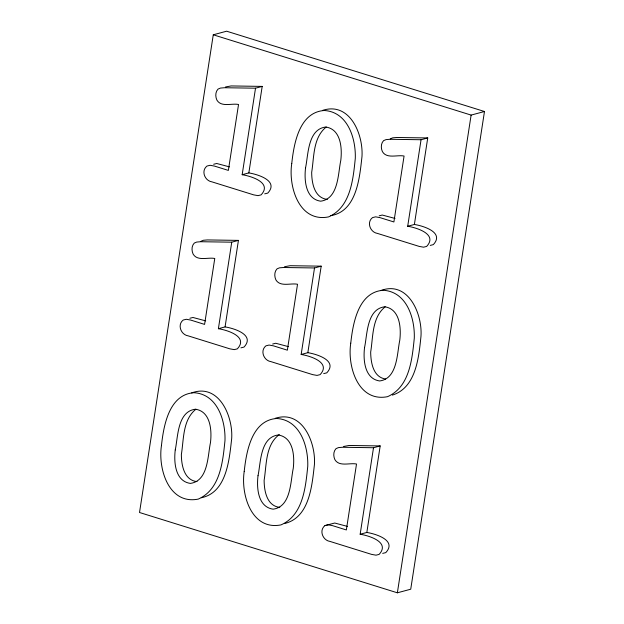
<?xml version="1.0" encoding="UTF-8"?>
<svg xmlns="http://www.w3.org/2000/svg" width="624" height="624" viewBox="0 0 624 624"><rect width="100%" height="100%" fill="white"/><g stroke="black" fill="none" stroke-linecap="round" stroke-linejoin="round"><path stroke-width="0.94" d="M213.268 34.788L139.519 512.499L397.371 592.8L410.732 589.212L484.481 111.501L226.629 31.2L213.268 34.788L471.12 115.089L484.481 111.501M218.392 328.7L231.746 242.182L238.43 240.388L225.069 326.906L218.392 328.7C227.027 330.049 248.828 336.554 237.338 348.863L234.242 349.627L229.889 348.847L188.206 335.868C180.929 334.831 177.052 324.753 183.199 320.042L186.287 319.277L190.648 320.057L204.586 324.402L214.765 258.469C207.948 257.065 197.449 261.511 193.105 254.069C191.513 250.583 191.474 245.965 194.267 243.079L196.724 242.057L200.694 241.722L231.746 242.182M242.167 174.712L255.52 88.195L262.197 86.401L248.843 172.918L242.167 174.712C250.801 176.062 272.602 182.559 261.105 194.875L258.016 195.64L253.664 194.86L211.981 181.873C204.703 180.835 200.827 170.765 206.973 166.054L210.062 165.29L214.414 166.07L228.361 170.407L238.54 104.481C231.722 103.069 221.224 107.515 216.879 100.074C215.288 96.587 215.249 91.978 218.041 89.084L220.498 88.062L224.461 87.734L255.52 88.195M301.158 354.479L314.512 267.961L321.196 266.167L307.835 352.685L301.158 354.479C309.8 355.828 331.594 362.333 320.104 374.642L317.015 375.406L312.655 374.626L270.972 361.647C263.702 360.602 259.818 350.532 265.964 345.821L269.061 345.056L273.413 345.836L287.352 350.181L297.531 284.248C290.714 282.844 280.215 287.282 275.87 279.848C274.287 276.362 274.24 271.744 277.04 268.858L279.49 267.829L283.46 267.501L314.512 267.961M360.157 534.245L373.511 447.728L380.188 445.934L366.834 532.451L360.157 534.245C368.792 535.595 390.593 542.1 379.096 554.408L376.007 555.173L371.654 554.401L329.963 541.414C322.694 540.376 318.817 530.299 324.964 525.587L334.737 523.029L347.451 526.414M407.698 226.262L421.06 139.745L427.736 137.951L414.383 224.468L407.698 226.262C416.341 227.612 438.134 234.117 426.644 246.425L423.556 247.19L419.203 246.41L377.512 233.431C370.243 232.393 366.358 222.316 372.512 217.604L375.601 216.84L379.954 217.62L393.892 221.965L404.071 156.031C397.254 154.627 386.755 159.073 382.411 151.632C380.827 148.145 380.78 143.528 383.581 140.642L386.03 139.612L390 139.285L421.06 139.745M397.371 592.8L471.12 115.089M326.212 127.023C312.905 137.725 314.176 157.037 311.68 172.302C311.711 182.918 314.363 198.019 327.335 199.399M195.897 409.235C182.59 419.936 183.862 439.241 181.366 454.506C181.397 465.122 184.049 480.223 197.02 481.611M385.203 306.797C371.896 317.499 373.175 336.804 370.672 352.069C370.804 362.443 373.082 377.146 385.577 379.033M279.295 434.538C265.348 445.006 266.659 464.833 264.131 480.285C264.163 490.901 266.815 506.002 279.786 507.382M322.826 110.308C350.002 101.634 363.449 134.62 361.975 156.64C359.627 177.497 356.866 211.481 330.658 215.67M380.991 290.48C408.291 280.394 422.62 314.2 420.966 336.406C418.782 357.349 416.161 387.582 392.395 395.109M191.677 392.917C218.977 382.832 233.314 416.637 231.66 438.844C229.281 459.592 226.738 492.625 201.256 497.765M275.278 418.291C302.461 409.617 315.9 442.603 314.426 464.623C312.031 485.316 309.676 517.265 284.942 523.435M225.537 86.954L231.145 85.94L262.197 86.401M390.257 138.848L392.714 137.826L396.677 137.491L427.736 137.951M200.951 241.285L203.401 240.263L207.371 239.928L238.43 240.388M284.536 266.721L290.137 265.707L321.196 266.167M343.528 446.488L349.136 445.474L380.188 445.934M213.65 164.26L216.746 163.496L229.46 166.881M264.693 193.846L267.79 193.081C279.279 180.765 257.486 174.268 248.843 172.918M379.189 215.81L382.278 215.046L395 218.431M430.232 245.404L433.321 244.631C444.818 232.323 423.017 225.818 414.383 224.468M189.875 318.248L192.972 317.483L205.686 320.869M240.926 347.841L244.015 347.069C255.505 334.76 233.711 328.255 225.069 326.906M272.649 344.027L275.738 343.262L288.46 346.648M323.692 373.612L326.781 372.848C338.278 360.539 316.477 354.034 307.835 352.685M324.964 525.587L328.052 524.823L332.405 525.603L346.351 529.948L356.522 464.014C349.713 462.61 339.214 467.056 334.87 459.615C333.278 456.128 333.239 451.511 336.032 448.625L338.489 447.603L342.451 447.268L373.511 447.728M382.684 553.387L385.78 552.622C397.27 540.306 375.469 533.801 366.834 532.451M175.258 449.912C173.753 462.088 175.087 481.198 190.336 483.405C208.315 481.034 207.683 455.676 210.46 442.689C211.965 430.521 210.694 411.411 195.413 409.211C177.403 411.505 178.035 436.94 175.258 449.912M258.024 475.691C256.519 487.867 257.86 506.969 273.109 509.176C291.088 506.813 290.449 481.455 293.233 468.468C294.731 456.3 293.459 437.19 278.187 434.99C260.169 437.284 260.801 462.712 258.024 475.691M305.573 167.708C304.067 179.884 305.401 198.986 320.65 201.193C338.629 198.83 337.997 173.472 340.774 160.485C342.28 148.317 341.008 129.207 325.736 127.007C307.718 129.301 308.35 154.729 305.573 167.708M364.564 347.474C363.059 359.65 364.4 378.752 379.649 380.968C397.628 378.596 396.997 353.239 399.773 340.252C401.279 328.084 400 308.974 384.727 306.774C366.709 309.067 367.349 334.503 364.564 347.474M161.452 445.614C157.888 468.593 168.659 504.933 198.229 499.114C220.366 489.427 222.815 461.557 224.975 440.638C225.677 420.67 217.386 394.001 193.877 392.714C168.917 394.516 163.589 425.919 161.452 445.614M244.218 471.393C240.661 494.372 251.433 530.712 281.003 524.893C303.131 515.206 305.581 487.328 307.749 466.417C308.443 446.449 300.152 419.78 276.65 418.486C251.69 420.295 246.355 451.698 244.218 471.393M291.767 163.41C288.202 186.389 298.974 222.729 328.544 216.91C350.68 207.223 353.129 179.345 355.29 158.434C355.992 138.466 347.701 111.797 324.191 110.503C299.231 112.312 293.904 143.715 291.767 163.41M350.758 343.177C347.201 366.155 357.973 402.496 387.543 396.677C409.672 386.989 412.121 359.12 414.289 338.2C414.983 318.232 406.692 291.564 383.191 290.277C358.231 292.079 352.895 323.482 350.758 343.177"/></g></svg>
